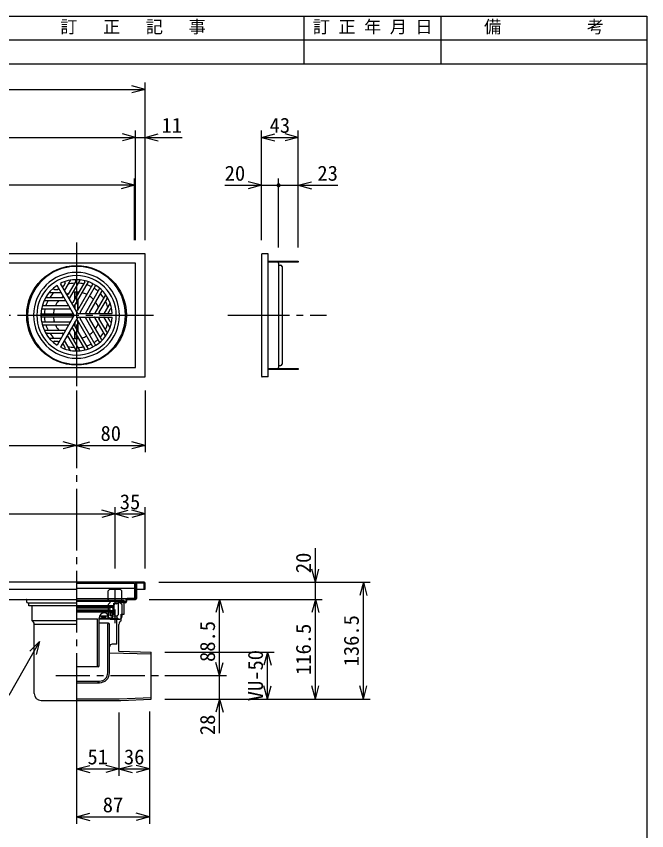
# Model space of a CAD drawing. Units: millimetres, scale not verified. Extents: x -1092 to 1092, y -744 to 696.
# Drawn here: x 356 to 1092, y -256 to 696 of the extents above; entities that cross this region are included whole.
import ezdxf
from ezdxf.enums import TextEntityAlignment as Align

# ---------------------------------------------------------------- set-up
doc = ezdxf.new("R2010")
doc.units = ezdxf.units.MM
doc.header["$LTSCALE"] = 8
for name, pattern in [('CHAIN1', [8, 5, -1, 1, -1]), ('CHAIN2', [12, 9, -1, 1, -1]), ('DASHED2', [3, 2, -1])]:
    doc.linetypes.add(name, pattern=pattern)
for name, color, linetype in [('0-0_計極細', 2, 'Continuous'), ('0-1_計細線', 3, 'Continuous'), ('0-5_寸法線', 7, 'Continuous'), ('0-7_枠細線', 5, 'Continuous'), ('0-8_枠中線', 5, 'Continuous')]:
    doc.layers.add(name, color=color, linetype=linetype)
doc.styles.add('ＭＳ ゴシック', font='')
doc.styles.get('ＭＳ ゴシック').set_extended_font_data('MS Gothic')

msp = doc.modelspace()

# ---------------------------------------------------------------- hatches: boundary and pattern name
at = {"layer": '0-5_寸法線'}
msp.add_hatch(color=256, dxfattribs=at).paths.add_polyline_path([(664.404, 498.534, 1), (659.604, 498.534, 1)])

# ---------------------------------------------------------------- linework, layer by layer
at = {"layer": '0-0_計極細', "linetype": 'CHAIN2'}
for p, q in [((426.004, 431.759), (426.004, -143.991)), ((-699.168, 346.534), (515.861, 346.534)), ((602.761, 346.534), (717.984, 346.534))]:
    msp.add_line(p, q, dxfattribs=at)
at = {"layer": '0-0_計極細'}
for p, q in [((412.642, 384.1), (410.652, 380.653)), ((418.56, 387.326), (411.955, 375.886)), ((425.114, 386.635), (416.156, 371.12)), ((429.79, 387.711), (417.459, 366.353)), ((435.597, 385.726), (421.66, 361.587)), ((439.517, 385.492), (422.963, 356.82)), ((444.758, 382.527), (427.163, 352.053)), ((447.799, 380.771), (430.205, 350.297)), ((394.4, 373.377), (407.61, 373.377)), ((400.153, 376.89), (404.134, 376.89)), ((423.998, 365.636), (423.998, 373.554)), ((424.5, 366.506), (424.5, 373.586)), ((427.51, 371.72), (427.51, 373.586)), ((428.012, 372.589), (428.012, 373.554)), ((452.987, 377.715), (436.433, 349.043)), ((455.15, 374.437), (441.213, 350.297)), ((388.452, 363.844), (413.114, 363.844)), ((391.722, 367.357), (409.638, 367.357)), ((427.51, 352.654), (427.51, 364.695)), ((428.012, 353.523), (428.012, 365.564)), ((459.772, 370.401), (447.441, 349.043)), ((461.179, 365.813), (452.221, 350.297)), ((385.51, 354.311), (418.618, 354.311)), ((387.267, 357.823), (415.142, 357.823)), ((423.998, 354.526), (423.998, 358.612)), ((424.5, 353.657), (424.5, 359.481)), ((465.054, 360.483), (458.449, 349.043)), ((465.219, 353.745), (463.229, 350.297)), ((385.457, 348.29), (420.646, 348.29)), ((385.457, 344.778), (420.646, 344.778)), ((447.799, 312.297), (430.205, 342.771)), ((452.987, 315.353), (436.433, 344.026)), ((455.15, 318.631), (441.213, 342.771)), ((459.772, 322.668), (447.441, 344.026)), ((461.179, 327.255), (452.221, 342.771)), ((465.054, 332.585), (458.449, 344.026)), ((465.219, 339.324), (463.229, 342.771)), ((385.51, 338.757), (418.618, 338.757)), ((387.267, 335.245), (415.142, 335.245)), ((439.517, 307.576), (422.963, 336.249)), ((423.998, 334.456), (423.998, 338.542)), ((424.5, 333.587), (424.5, 339.411)), ((444.758, 310.541), (427.163, 341.015)), ((427.51, 328.373), (427.51, 340.415)), ((428.012, 327.504), (428.012, 339.546)), ((388.452, 329.224), (413.114, 329.224)), ((391.722, 325.712), (409.638, 325.712)), ((429.79, 305.358), (417.459, 326.715)), ((435.597, 307.342), (421.66, 331.482)), ((423.998, 319.515), (423.998, 327.432)), ((424.5, 319.482), (424.5, 326.563)), ((394.4, 319.691), (407.61, 319.691)), ((400.153, 316.179), (404.134, 316.179)), ((418.56, 305.742), (411.955, 317.182)), ((425.114, 306.433), (416.156, 321.949)), ((427.51, 319.482), (427.51, 321.349)), ((428.012, 319.515), (428.012, 320.48)), ((412.642, 308.968), (410.652, 312.416)), ((426.004, 13.464), (481.743, 13.464)), ((426.004, 12.484), (474.963, 12.484)), ((469.4, 10.035), (471.31, 10.035)), ((469.4, 7.096), (469.4, 10.035)), ((472.281, 10.035), (471.114, 10.035)), ((474.963, 12.484), (481.743, 13.45)), ((474.963, -3.21), (474.963, 11.791)), ((481.743, 11.106), (474.963, 10.322)), ((475.059, 11.805), (481.743, 12.757)), ((468.616, 5.726), (426.004, 5.726)), ((426.004, 5.535), (469.253, 5.535)), ((426.004, 4.555), (464.453, 4.555)), ((426.004, 2.302), (464.453, 2.302)), ((426.004, 1.323), (468.469, 1.323)), ((426.2, 7.586), (468.322, 7.586)), ((426.2, 6.606), (468.91, 6.606)), ((464.453, 2.302), (464.943, 2.792)), ((464.943, 1.812), (464.453, 2.302)), ((464.943, 5.535), (464.943, 5.045)), ((464.943, 4.066), (464.943, 2.792)), ((464.943, 1.812), (464.943, 1.323)), ((468.322, 6.606), (468.322, 7.586)), ((468.469, 4.066), (469.253, 5.535)), ((468.469, 4.066), (468.469, 1.323)), ((468.616, 5.726), (468.616, 6.606)), ((469.4, -2.014), (469.4, 8.321)), ((470.085, -2.7), (470.085, 8.321)), ((472.281, 9.349), (471.114, 9.349)), ((468.616, -0.25), (426.004, -0.25)), ((426.004, -8.29), (450.494, -8.29)), ((450.494, -63.089), (450.494, -8.29)), ((452.453, -63.089), (452.453, -7.132)), ((452.453, -7.507), (473.514, -7.507)), ((452.453, -8.29), (474.963, -8.29)), ((452.999, -4.659), (462.737, -4.659)), ((455.182, -6.324), (455.182, -4.659)), ((455.182, -6.324), (460.08, -6.324)), ((456.652, -6.324), (456.652, -4.659)), ((460.08, -6.324), (460.08, -4.659)), ((462.738, -7.499), (462.738, -4.56)), ((465.677, -7.499), (462.738, -7.499)), ((465.432, -4.56), (465.432, -0.25)), ((465.432, -0.74), (469.4, -0.74)), ((465.922, -4.56), (465.922, -0.74)), ((467.313, -6.618), (468.126, -6.618)), ((468.126, -6.618), (468.126, -0.74)), ((468.126, -2.014), (469.4, -2.014)), ((468.126, -2.7), (470.085, -2.7)), ((468.126, -4.659), (473.514, -4.659)), ((473.024, -37.757), (473.024, -8.29)), ((474.963, -3.21), (473.514, -4.659)), ((473.514, -7.507), (473.514, -4.659)), ((474.963, -8.29), (473.514, -7.507)), ((463.473, -13.384), (452.453, -13.384)), ((462.494, -71.13), (462.494, -14.364)), ((464.453, -71.13), (464.453, -14.364)), ((473.097, -37.757), (467.464, -37.757)), ((464.453, -71.13), (464.453, -44.681)), ((464.525, -47.73), (513.004, -48.926)), ((451.473, -64.069), (426.004, -64.069)), ((452.444, -63.217), (452.444, -63.217)), ((426.004, -80.926), (452.698, -80.926)), ((426.004, -82.885), (452.698, -82.885)), ((452.698, -82.885), (450.494, -82.885)), ((426.004, -101.576), (475.862, -101.576)), ((475.862, -101.576), (513.004, -100.004))]:
    msp.add_line(p, q, dxfattribs=at)
at = {"layer": '0-0_計極細', "linetype": 'DASHED2'}
msp.add_line((471.004, -13.261), (471.004, 31.792), dxfattribs=at)
at = {"layer": '0-0_計極細', "linetype": 'CHAIN1'}
msp.add_line((401.663, -74.466), (532.014, -74.466), dxfattribs=at)
at = {"layer": '0-0_計極細'}
for points in [[(468.616, -0.25), (468.616, 1.219), (426.004, 1.219)], [(464.943, 4.066), (464.453, 4.555), (464.943, 5.045)], [(467.636, -5.54), (467.636, -4.56), (465.432, -4.56)]]:
    msp.add_lwpolyline(points, dxfattribs=at)
for centre, radius, start, end in [((426.005, 346.534), 50.153, 90, 270), ((426.005, 346.534), 50.153, 270, 90), ((426.005, 346.534), 37.631, 113.77152, 116.31965), ((411.773, 384.602), 1.004, 330, 110.49823), ((426.005, 346.534), 37.631, 93.596, 105.50678), ((418.995, 387.076), 0.502, 99.81001, 150), ((424.245, 387.137), 1.004, 330, 92.48216), ((426.005, 346.534), 37.631, 77.4576, 87.38711), ((426.005, 346.534), 37.631, 77.4576, 87.38711), ((430.225, 387.46), 0.502, 84.11294, 150), ((434.728, 386.228), 1.004, 330, 77.60597), ((426.005, 346.534), 37.631, 62.67477, 71.92708), ((439.951, 385.241), 0.502, 70.18513, 150), ((443.889, 383.029), 1.004, 330, 63.89345), ((448.668, 380.269), 1.004, 56.10655, 150), ((394.4, 372.876), 0.502, 90, 140.18999), ((426.005, 346.534), 37.631, 134.49322, 146.404), ((400.153, 377.893), 1.004, 129.50177, 270), ((426.005, 346.534), 37.631, 123.68035, 126.22848), ((404.134, 377.893), 1.004, 270, 30), ((407.61, 372.876), 0.502, 30, 90), ((409.783, 381.154), 1.004, 210, 330), ((412.39, 375.635), 0.502, 150, 210), ((426.005, 346.534), 27.094, 110.22104, 115.21981), ((426.005, 346.534), 27.094, 84.62432, 99.70902), ((426.005, 346.534), 27.094, 84.62432, 90), ((426.005, 346.534), 27.094, 63.71622, 76.68065), ((426.005, 346.534), 37.631, 48.07292, 57.32523), ((452.553, 377.966), 0.502, 330, 49.81487), ((426.005, 346.534), 37.631, 32.61289, 42.5424), ((456.019, 373.936), 1.004, 42.39403, 150), ((388.452, 363.343), 0.502, 90, 155.88706), ((426.005, 346.534), 37.631, 152.61289, 162.5424), ((391.722, 368.36), 1.004, 147.51784, 270), ((426.005, 346.534), 27.094, 140.29098, 155.37568), ((426.005, 346.534), 27.094, 124.78019, 129.77896), ((409.638, 368.36), 1.004, 270, 30), ((413.114, 363.343), 0.502, 30, 90), ((415.287, 371.621), 1.004, 210, 330), ((417.894, 366.102), 0.502, 150, 210), ((426.005, 346.534), 27.094, 43.31935, 56.28378), ((426.005, 346.534), 27.094, 20.29098, 35.37568), ((426.005, 346.534), 37.631, 14.49322, 26.40401), ((459.338, 370.652), 0.502, 330, 35.88706), ((462.048, 365.311), 1.004, 27.51784, 150), ((385.51, 353.813), 0.502, 89.99378, 169.80868), ((387.267, 358.827), 1.004, 162.39403, 270), ((426.005, 346.534), 37.631, 168.07292, 177.32523), ((426.005, 346.534), 27.094, 163.31935, 176.28378), ((415.142, 358.827), 1.004, 270, 30), ((418.618, 353.81), 0.502, 30, 90), ((420.791, 362.088), 1.004, 210, 330), ((423.398, 356.569), 0.502, 150, 210), ((466.088, 353.243), 1.004, 9.50177, 150), ((385.456, 349.297), 1.004, 176.10043, 269.99386), ((385.457, 343.775), 1.004, 90, 183.89345), ((426.005, 346.534), 37.631, 182.67477, 191.92708), ((426.005, 346.534), 27.094, 183.71622, 196.68065), ((420.646, 349.294), 1.004, 270, 30), ((420.646, 343.775), 1.004, 330, 90), ((426.294, 352.555), 1.004, 210, 330), ((426.294, 352.555), 1.004, 253.22135, 330), ((431.074, 349.796), 1.004, 150, 270), ((431.074, 343.273), 1.004, 90, 210), ((435.999, 349.294), 0.502, 270, 330), ((435.999, 343.775), 0.502, 30, 90), ((442.082, 349.796), 1.004, 150, 270), ((442.082, 343.273), 1.004, 90, 210), ((447.007, 349.294), 0.502, 270, 330), ((447.007, 343.775), 0.502, 30, 90), ((453.09, 349.796), 1.004, 150, 270), ((453.09, 343.273), 1.004, 90, 210), ((426.005, 346.534), 27.094, 4.78019, 9.77896), ((426.005, 346.534), 27.094, 350.22104, 355.21981), ((458.015, 349.294), 0.502, 270, 330), ((458.015, 343.775), 0.502, 30, 90), ((464.098, 349.796), 1.004, 150, 270), ((464.098, 343.273), 1.004, 90, 210), ((426.005, 346.534), 37.631, 3.68035, 6.22848), ((426.005, 346.534), 37.631, 353.77152, 356.31965), ((385.508, 339.262), 0.502, 190.17883, 269.99383), ((387.267, 334.242), 1.004, 90, 197.60597), ((426.005, 346.534), 37.631, 197.4576, 207.38711), ((426.005, 346.534), 27.094, 204.62432, 219.70902), ((415.142, 334.242), 1.004, 330, 90), ((418.618, 339.259), 0.502, 270, 330), ((423.398, 336.499), 0.502, 150, 210), ((426.294, 340.513), 1.004, 30, 150), ((426.294, 340.513), 1.004, 30, 106.77865), ((426.005, 346.534), 27.094, 324.62432, 339.70902), ((426.005, 346.534), 37.631, 333.59599, 345.50678), ((466.088, 339.825), 1.004, 210, 350.49823), ((388.452, 329.726), 0.502, 204.11294, 270), ((391.722, 324.708), 1.004, 90, 212.48216), ((426.005, 346.534), 37.631, 213.59599, 225.50678), ((426.005, 346.534), 27.094, 230.22104, 235.21981), ((409.638, 324.708), 1.004, 330, 90), ((413.114, 329.726), 0.502, 270, 330), ((417.894, 326.966), 0.502, 150, 210), ((420.791, 330.98), 1.004, 30, 150), ((426.005, 346.534), 27.094, 303.71622, 316.68065), ((426.005, 346.534), 37.631, 317.4576, 327.38711), ((462.048, 327.757), 1.004, 210, 332.48216), ((400.153, 315.175), 1.004, 90, 230.49823), ((426.005, 346.534), 37.631, 233.77152, 236.31965), ((404.134, 315.175), 1.004, 330, 90), ((407.61, 320.193), 0.502, 270, 330), ((412.39, 317.433), 0.502, 149.99998, 210.00002), ((415.287, 321.447), 1.004, 30, 150), ((426.005, 346.534), 27.094, 244.78019, 249.77896), ((426.005, 346.534), 27.094, 260.29098, 275.37568), ((426.005, 346.534), 27.094, 283.31935, 296.28378), ((426.005, 346.534), 37.631, 302.67477, 311.92708), ((452.553, 315.103), 0.502, 310.18513, 30), ((456.019, 319.133), 1.004, 210, 317.60597), ((459.338, 322.417), 0.502, 324.11294, 30), ((409.783, 311.914), 1.004, 30, 150), ((426.005, 346.534), 37.631, 243.68035, 246.22848), ((411.773, 308.466), 1.004, 249.50177, 30), ((426.005, 346.534), 37.631, 254.49322, 266.404), ((418.995, 305.993), 0.502, 210, 260.18999), ((424.245, 305.931), 1.004, 267.51784, 30), ((426.005, 346.534), 37.631, 272.61289, 282.5424), ((430.225, 305.608), 0.502, 210, 275.88706), ((434.728, 306.84), 1.004, 282.39403, 30), ((426.005, 346.534), 37.631, 288.07292, 297.32523), ((439.951, 307.827), 0.502, 210, 289.81487), ((443.889, 310.039), 1.004, 296.10655, 30), ((448.668, 312.799), 1.004, 210, 303.89345), ((471.114, 8.321), 1.714, 90, 180), ((472.281, 11.015), 0.98, 270, 356.64911), ((472.281, 11.015), 1.665, 270, 356.64911), ((474.963, 10.77), 1.714, 90, 175.84901), ((474.963, 10.77), 1.029, 90, 175.84901), ((468.91, 7.096), 0.49, 270, 360), ((471.114, 8.321), 1.029, 90, 180), ((458.33, -7.132), 5.878, 55.16629, 180), ((459.8, -4.56), 2.939, 0, 50.0295), ((465.677, -5.54), 1.959, 270, 360), ((463.473, -14.364), 0.98, 90, 180), ((463.473, -14.364), 0.98, 0, 90), ((467.464, -40.696), 2.939, 90, 180), ((451.473, -63.089), 0.98, 180, 270), ((451.473, -63.089), 0.98, 270, 360), ((452.698, -71.13), 11.755, 270, 360), ((452.698, -71.13), 9.796, 270, 360)]:
    msp.add_arc(centre, radius, start, end, dxfattribs=at)
at = {"layer": '0-1_計細線'}
for p, q in [((642.004, 417.534), (642.004, 275.534)), ((650.004, 418.534), (643.004, 418.534)), ((650.004, 274.534), (650.004, 418.534)), ((652.004, 408.534), (652.004, 409.734)), ((662.004, 408.534), (662.004, 409.734)), ((664.004, 408.534), (664.004, 409.734)), ((666.004, 408.534), (666.004, 409.734)), ((668.004, 408.534), (668.004, 409.734)), ((682.004, 408.534), (682.004, 409.734)), ((662.004, 407.534), (662.004, 285.534)), ((662.504, 405.034), (664.504, 405.034)), ((666.004, 403.534), (666.004, 289.534)), ((423.398, 346.534), (403.258, 381.418)), ((427.308, 348.792), (407.168, 383.675)), ((423.398, 346.534), (403.258, 311.651)), ((427.308, 344.276), (407.168, 309.393)), ((427.308, 348.792), (426.005, 351.05)), ((427.308, 348.792), (429.915, 348.792)), ((427.308, 348.792), (467.588, 348.792)), ((427.308, 344.276), (467.588, 344.276)), ((662.504, 288.034), (664.504, 288.034)), ((652.004, 283.334), (652.004, 284.534)), ((662.004, 283.334), (662.004, 284.534)), ((664.004, 283.334), (664.004, 284.534)), ((666.004, 283.334), (666.004, 284.534)), ((668.004, 283.334), (668.004, 284.534)), ((682.004, 283.334), (682.004, 284.534)), ((650.004, 274.534), (643.004, 274.534)), ((426.004, 33.534), (493.504, 33.534)), ((493.504, 33.534), (493.504, 15.534)), ((495.004, 33.534), (495.004, 15.534)), ((506.004, 26.534), (506.004, 33.534)), ((-689.996, 26.534), (426.004, 26.534)), ((426.004, 27.534), (493.504, 27.534)), ((505.004, 26.534), (506.004, 26.534)), ((-83.996, 14.534), (426.004, 14.534)), ((367.504, 14.034), (367.504, 12.034)), ((369.004, 10.534), (426.004, 10.534)), ((370.265, 7.187), (370.265, 10.534)), ((426.004, 15.534), (493.504, 15.534)), ((483.004, 10.534), (477.004, 10.534)), ((481.743, -2.609), (481.743, 13.464)), ((483.504, 14.034), (483.504, 12.034)), ((484.504, 14.034), (484.504, 12.034)), ((495.004, 15.534), (485.004, 15.534)), ((485.004, 14.534), (495.004, 14.534)), ((426.004, 7.187), (370.265, 7.187)), ((374.085, -10.445), (374.085, 7.187)), ((477.922, -2.609), (481.743, -2.609)), ((477.922, -10.445), (477.922, -2.609)), ((426.004, -10.445), (374.085, -10.445)), ((426.004, -14.687), (376.534, -14.687)), ((376.534, -95.536), (376.534, -14.687)), ((475.473, -46.04), (475.473, -14.687)), ((475.473, -46.04), (513.004, -46.966)), ((513.004, -101.966), (513.004, -46.966)), ((384.534, -103.536), (477.534, -103.536)), ((477.534, -103.536), (513.004, -101.966))]:
    msp.add_line(p, q, dxfattribs=at)
at = {"layer": '0-1_計細線', "linetype": 'DASHED2'}
for p, q in [((465.004, 26.522), (463.004, 24.522)), ((463.004, 14.522), (463.004, 24.522)), ((465.004, 26.522), (477.004, 26.522)), ((479.004, 24.522), (477.004, 26.522)), ((479.004, 14.522), (479.004, 24.522)), ((463.004, 8.522), (463.004, -5.478)), ((479.004, 8.522), (479.004, -5.478)), ((466.004, -8.478), (476.004, -8.478))]:
    msp.add_line(p, q, dxfattribs=at)
at = {"layer": '0-1_計細線'}
for points in [[(-689.996, 418.534), (-689.996, 274.534), (506.004, 274.534), (506.004, 418.534)], [(650.004, 409.734), (685.004, 409.734), (685.004, 408.534), (650.004, 408.534)], [(-678.996, 407.534), (-678.996, 285.534), (495.004, 285.534), (495.004, 407.534)], [(650.004, 284.534), (685.004, 284.534), (685.004, 283.334), (650.004, 283.334)]]:
    msp.add_lwpolyline(points, close=True, dxfattribs=at)
for points in [[(505.004, 34.534), (496.004, 34.534), (-688.996, 34.534)], [(496.004, 26.534), (505.004, 26.534), (505.004, 33.534), (496.004, 33.534), (496.004, 15.534)], [(483.004, 11.534), (477.004, 11.534), (477.004, 10.534)]]:
    msp.add_lwpolyline(points, dxfattribs=at)
at = {"layer": '0-1_計細線', "linetype": 'DASHED2'}
for points in [[(463.004, 14.522), (465.004, 12.522), (465.004, 10.522), (463.004, 8.522)], [(479.004, 14.522), (477.004, 12.522), (477.004, 10.522), (479.004, 8.522)]]:
    msp.add_lwpolyline(points, dxfattribs=at)
at = {"layer": '0-1_計細線'}
msp.add_circle((426.005, 346.534), 58.202, dxfattribs=at)
for centre, radius, start, end in [((643.004, 417.534), 1, 90, 180), ((426.005, 346.534), 57.199, 90, 270), ((426.005, 346.534), 57.199, 270, 90), ((661.004, 407.534), 1, 0, 90), ((662.504, 405.534), 0.5, 180, 270), ((664.504, 403.534), 1.5, 0, 90), ((426.005, 346.534), 46.411, 90, 270), ((426.005, 346.534), 46.411, 270, 90), ((426.005, 346.534), 41.645, 123.10792, 236.89208), ((426.005, 346.534), 41.645, 90, 116.89208), ((426.005, 346.534), 41.645, 3.10792, 90), ((464.62, 360.734), 0.502, 330, 20.18999), ((426.005, 346.534), 41.645, 270, 356.89208), ((464.62, 332.334), 0.502, 339.81001, 30), ((394.4, 320.193), 0.502, 219.81001, 270), ((426.005, 346.534), 41.645, 243.10792, 270), ((661.004, 285.534), 1, 270, 360), ((662.504, 287.534), 0.5, 90, 180), ((664.504, 289.534), 1.5, 270, 360), ((643.004, 275.534), 1, 180, 270), ((496.004, 33.534), 1, 90, 180), ((505.004, 33.534), 1, 0, 90), ((367.004, 14.034), 0.5, 0, 90), ((369.004, 12.034), 1.5, 180, 270), ((483.004, 12.034), 1.5, 270, 360), ((483.004, 12.034), 0.5, 270, 360), ((485.004, 14.034), 1.5, 90, 180), ((485.004, 14.034), 0.5, 90, 180), ((495.004, 15.534), 1, 270, 360), ((371.636, -14.687), 4.898, 0, 60), ((480.371, -14.687), 4.898, 120, 180), ((384.534, -95.536), 8, 180, 270)]:
    msp.add_arc(centre, radius, start, end, dxfattribs=at)
at = {"layer": '0-1_計細線', "linetype": 'DASHED2'}
for centre, start, end in [((466.004, -5.478), 180, 270), ((476.004, -5.478), 270, 360)]:
    msp.add_arc(centre, 3, start, end, dxfattribs=at)
at = {"layer": '0-5_寸法線'}
for p, q in [((-689.996, 610.534), (506.004, 610.534)), ((506.004, 610.534), (490.549, 614.675)), ((506.004, 610.534), (490.549, 606.393)), ((506.004, 434.534), (506.004, 618.534)), ((495.004, 434.534), (495.004, 562.534)), ((506.004, 434.534), (506.004, 562.534)), ((642.004, 434.534), (642.004, 562.534)), ((685.004, 425.734), (685.004, 562.534)), ((-678.996, 554.534), (495.004, 554.534)), ((495.004, 554.534), (479.549, 558.675)), ((495.004, 554.534), (479.549, 550.393)), ((495.004, 554.534), (549.281, 554.534)), ((506.004, 554.534), (521.459, 558.675)), ((506.004, 554.534), (521.459, 550.393)), ((642.004, 554.534), (657.459, 558.675)), ((642.004, 554.534), (657.459, 550.393)), ((642.004, 554.534), (685.004, 554.534)), ((685.004, 554.534), (669.549, 558.675)), ((685.004, 554.534), (669.549, 550.393)), ((493.504, 434.534), (493.504, 506.534)), ((642.004, 434.534), (642.004, 506.534)), ((662.004, 425.734), (662.004, 506.534)), ((685.004, 425.734), (685.004, 506.534)), ((493.504, 498.534), (-677.496, 498.534)), ((493.504, 498.534), (478.049, 502.675)), ((493.504, 498.534), (478.049, 494.393)), ((599.042, 498.534), (662.004, 498.534)), ((642.004, 498.534), (626.549, 502.675)), ((642.004, 498.534), (626.549, 494.393)), ((662.004, 498.534), (731.345, 498.534)), ((685.004, 498.534), (700.459, 502.675)), ((685.004, 498.534), (700.459, 494.393)), ((426.004, 258.534), (426.004, 186.534)), ((506.004, 258.534), (506.004, 186.534)), ((-689.996, 194.534), (426.004, 194.534)), ((426.004, 194.534), (410.549, 198.675)), ((426.004, 194.534), (410.549, 190.393)), ((426.004, 194.534), (441.459, 198.675)), ((426.004, 194.534), (441.459, 190.393)), ((426.004, 194.534), (506.004, 194.534)), ((506.004, 194.534), (490.549, 198.675)), ((506.004, 194.534), (490.549, 190.393)), ((-654.996, 114.534), (471.004, 114.534)), ((471.004, 114.534), (455.549, 118.675)), ((471.004, 114.534), (455.549, 110.393)), ((471.004, 50.534), (471.004, 122.534)), ((471.004, 114.534), (486.459, 118.675)), ((471.004, 114.534), (486.459, 110.393)), ((471.004, 114.534), (506.004, 114.534)), ((506.004, 114.534), (490.549, 118.675)), ((506.004, 114.534), (490.549, 110.393)), ((506.004, 50.534), (506.004, 122.534)), ((705.004, 14.534), (705.004, 74.534)), ((705.004, 34.534), (700.863, 49.989)), ((705.004, 34.534), (709.145, 49.989)), ((522.004, 34.534), (713.004, 34.534)), ((522.004, 34.534), (769.004, 34.534)), ((761.004, 34.534), (756.863, 19.079)), ((761.004, 34.534), (765.145, 19.079)), ((761.004, -101.966), (761.004, 34.534)), ((510.704, 14.534), (713.004, 14.534)), ((510.704, 14.534), (601.004, 14.534)), ((593.004, 14.534), (588.863, -0.921)), ((593.004, 14.534), (597.145, -0.921)), ((593.004, -74.466), (593.004, 14.534)), ((705.004, 14.534), (700.863, -0.921)), ((705.004, 14.534), (709.145, -0.921)), ((705.004, -101.966), (705.004, 14.534)), ((382.879, -34.54), (371.616, -45.904)), ((382.879, -34.54), (378.806, -50.013)), ((529.004, -46.966), (657.004, -46.966)), ((649.004, -46.966), (644.863, -62.421)), ((649.004, -46.966), (653.145, -62.421)), ((649.004, -101.966), (649.004, -46.966)), ((593.004, -74.466), (588.863, -59.011)), ((593.004, -74.466), (597.145, -59.011)), ((529.004, -74.466), (601.004, -74.466)), ((593.004, -141.966), (593.004, -74.466)), ((649.004, -101.966), (644.863, -86.511)), ((649.004, -101.966), (653.145, -86.511)), ((705.004, -101.966), (700.863, -86.511)), ((705.004, -101.966), (709.145, -86.511)), ((761.004, -101.966), (756.863, -86.511)), ((761.004, -101.966), (765.145, -86.511)), ((529.004, -101.966), (657.004, -101.966)), ((529.004, -101.966), (713.004, -101.966)), ((529.004, -101.966), (769.004, -101.966)), ((529.004, -101.966), (601.004, -101.966)), ((593.004, -101.966), (588.863, -117.421)), ((593.004, -101.966), (597.145, -117.421)), ((426.004, -117.484), (426.004, -191.536)), ((426.004, -117.484), (426.004, -247.536)), ((475.473, -117.484), (475.473, -191.536)), ((511.228, -116.602), (511.228, -191.536)), ((511.228, -117.484), (511.228, -247.536)), ((426.004, -183.536), (441.459, -179.395)), ((475.473, -183.536), (460.018, -179.395)), ((475.473, -183.536), (490.928, -179.395)), ((511.228, -183.536), (495.773, -179.395)), ((426.004, -183.536), (441.459, -187.677)), ((426.004, -183.536), (475.473, -183.536)), ((475.473, -183.536), (460.018, -187.677)), ((475.473, -183.536), (490.928, -187.677)), ((475.473, -183.536), (511.228, -183.536)), ((511.228, -183.536), (495.773, -187.677)), ((426.004, -239.536), (441.459, -235.395)), ((511.228, -239.536), (495.773, -235.395)), ((426.004, -239.536), (441.459, -243.677)), ((426.004, -239.536), (511.228, -239.536)), ((511.228, -239.536), (495.773, -243.677))]:
    msp.add_line(p, q, dxfattribs=at)
msp.add_lwpolyline([(382.879, -34.54), (346.817, -97.646), (135.617, -97.646)], dxfattribs=at)
at = {"layer": '0-7_枠細線'}
for p, q in [((692, 640), (692, 696)), ((852, 640), (852, 696)), ((1092, 668), (236, 668)), ((1092, 640), (236, 640))]:
    msp.add_line(p, q, dxfattribs=at)
at = {"layer": '0-8_枠中線'}
msp.add_lwpolyline([(-1092, -744), (-1092, 696), (1092, 696), (1092, -744)], close=True, dxfattribs=at)

# ---------------------------------------------------------------- texts
at = {"layer": '0-5_寸法線', "style": 'ＭＳ ゴシック'}
for s, p in [('11', (525.281, 554.534)), ('43', (651.504, 554.534)), ('20', (599.042, 498.534)), ('23', (707.345, 498.534)), ('80', (454.004, 194.534)), ('35', (476.504, 114.534)), ('51', (438.738, -183.536)), ('36', (481.351, -183.536)), ('87', (456.616, -239.536))]:
    msp.add_text(s, height=17.6, dxfattribs=at).set_placement(p, align=Align.BOTTOM_LEFT)
for s, p in [('20', (705.004, 45.234)), ('136.5', (761.004, -63.716)), ('88.5', (593.004, -58.519)), ('116.5', (705.004, -73.716)), ('VU-50', (649.004, -104.466)), ('28', (593.004, -144.047))]:
    msp.add_text(s, height=17.6, rotation=90, dxfattribs=at).set_placement(p, align=Align.BOTTOM_LEFT)
at = {"layer": '0-7_枠細線', "style": 'ＭＳ ゴシック'}
for s, p in [('訂\u3000 正\u3000 記\u3000 事', (407, 672)), ('訂 正 年 月 日', (702, 672)), ('備\u3000\u3000\u3000\u3000\u3000考', (902, 672))]:
    msp.add_text(s, height=14.66, dxfattribs=at).set_placement(p, align=Align.BOTTOM_LEFT)

doc.saveas('drawing.dxf')
